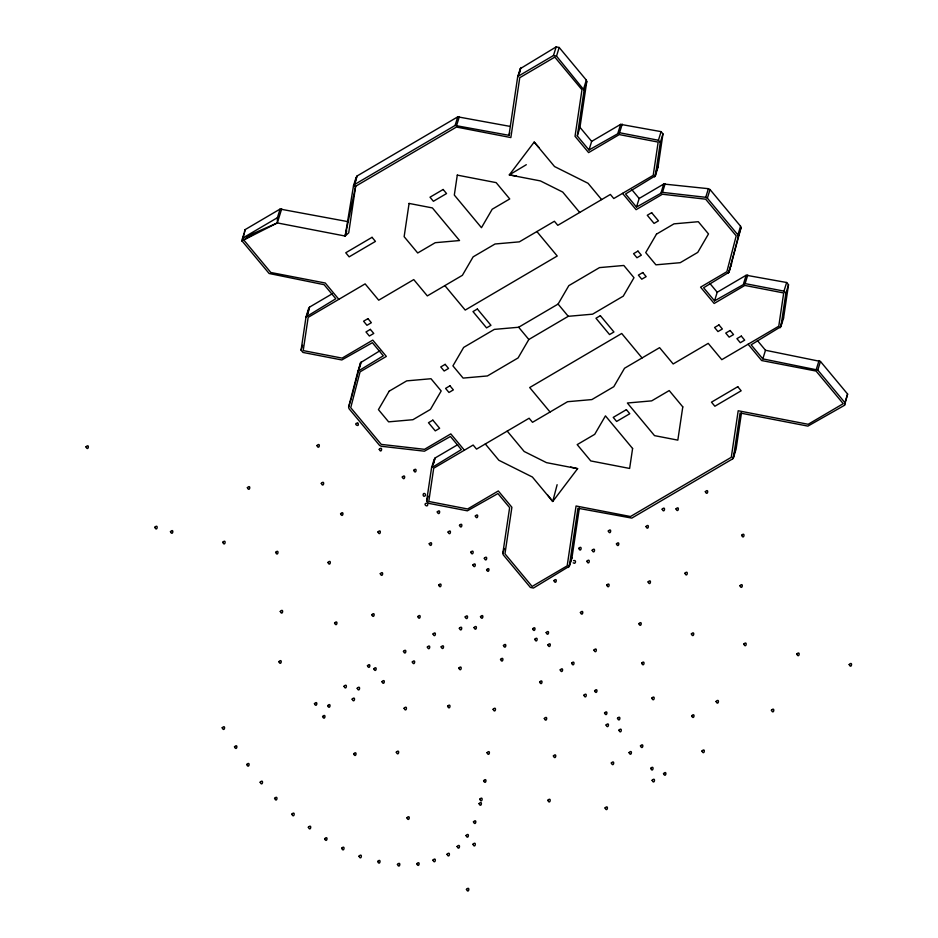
<?xml version="1.0" encoding="UTF-8"?>
<svg xmlns="http://www.w3.org/2000/svg" width="938" height="938" viewBox="0 0 938 938"><rect width="100%" height="100%" fill="white"/><g stroke="black" fill="none" stroke-linecap="round" stroke-linejoin="round"><path stroke-width="1.41" d="M579.344 508.115L571.981 557.653L569.319 566.271L533.441 588.044L530.404 587.458L503.26 554.839L502.815 553.42L509.627 507.622L497.926 493.564L467.37 510.823L428.49 503.307L426.614 501.056L431.562 467.792L461.344 449.607L450.428 436.475L424.445 451.19L381.18 446.254L379.55 445.386L349.018 408.698L348.608 407.104L357.941 371.272L383.302 355.819L372.386 342.698L341.819 359.958L302.951 352.442L301.075 350.191L306.011 316.927L335.804 298.741L324.102 284.683L269.124 273.497L241.981 240.878L277.32 222.927L277.425 217.698L280.087 209.068L348.104 221.673M338.841 299.328L325.263 283.018L270.836 272.501L243.692 239.882L241.981 240.878L245.041 229.669L280.087 209.068M244.654 232.261L245.041 229.669M307.828 314.101L309.505 307.136L332.169 293.817M355.525 181.55L356.991 176.039L457.767 116.84L510.237 126.419M433.591 463.513L435.056 458.002L457.721 444.682M277.425 217.698L242.367 238.287L277.32 222.927L345.149 236.048L353.497 185.841L354.318 184.657L455.106 125.458L508.982 135.318L517.612 77.291L520.273 68.673L556.152 46.9L559.189 47.486L586.332 80.105L586.766 81.524L579.965 127.322L577.292 135.94L588.994 149.998L619.549 132.739L658.429 140.254L660.305 142.517L655.357 175.769L625.576 193.967L636.492 207.087L662.474 192.372L705.739 197.308L707.369 198.176L737.913 234.875L738.312 236.458L728.99 272.29L703.617 287.743L714.545 300.864L745.1 283.604L783.98 291.12L785.845 293.371L780.908 326.635L751.127 344.821L762.817 358.879L817.795 370.064L844.939 402.683L844.552 405.275L807.899 426.11L740.07 413.001L733.422 457.721L732.601 458.905L631.813 518.104L577.937 508.244L569.319 566.271M519.64 72.918L520.273 68.673M577.292 135.94L584.104 90.142L586.766 81.524M655.357 175.769L658.03 167.152L662.967 133.888L661.091 131.637L620.628 124.367L591.655 141.38L588.994 149.998M741.454 413.037L736.096 449.103L733.422 457.721M780.908 326.635L783.57 318.017L788.518 284.753L786.642 282.502L746.167 275.233L717.207 292.246L714.545 300.864M757.388 340.529L765.49 350.261L820.457 361.447L847.612 394.066L844.552 405.275M356.17 177.223L353.497 185.841L355.643 186.252L348.725 232.812L345.149 236.048L355.643 186.252L456.431 127.052L510.858 137.569L519.758 77.702L554.804 57.112L581.959 89.731L575.029 136.291L588.607 152.601L619.279 134.58L658.159 142.095L653.211 175.359L613.769 198.528L610.38 194.447L557.793 225.331L554.405 221.262L519.347 241.852L495.041 243.997L473.127 256.86L462.387 275.315L427.329 295.904L413.752 279.594L378.706 300.195L365.128 283.886L308.168 317.349L303.22 350.601L342.1 358.117L372.773 340.107L386.339 356.417L360.051 371.858L350.73 407.69L381.262 444.389L424.515 449.325L450.815 433.884L464.38 450.193M351.633 397.114L360.602 362.654L379.831 350.812M728.99 272.29L740.985 227.84L740.574 226.246L710.043 189.558L708.401 188.69L663.741 184.024L639.165 198.469L636.492 207.087M557.125 484.7L552.74 501.49L532.385 477.02L498.875 460.277L485.309 443.967M241.981 240.878L244.267 233.492M277.32 222.927L281.693 208.834M306.011 316.927L308.684 308.309M306.843 315.754L309.505 307.136M301.075 350.191L302.599 345.266M354.318 184.657L356.991 176.039M345.149 236.048L346.743 230.912M357.941 371.272L360.602 362.654M358.726 370.264L361.388 361.646M348.608 407.104L351.281 398.486M455.106 125.458L457.767 116.84M456.7 125.211L459.374 116.593M517.612 77.291L521.094 67.489M508.982 135.318L509.744 132.856M518.433 76.107L553.479 55.518L556.152 46.9M584.104 90.142L556.515 56.104L559.189 47.486M431.562 467.792L434.235 459.174M432.383 466.62L435.056 458.002M426.614 501.056L428.138 496.132M583.671 88.723L586.332 80.105M617.954 132.985L620.628 124.367M619.549 132.739L622.222 124.121M502.815 553.42L504.339 548.496M658.429 140.254L661.091 131.637M660.305 142.517L662.967 133.888M654.536 176.942L656.823 169.555M661.079 192.642L663.741 184.024M662.474 192.372L665.148 183.754M568.498 567.455L571.981 557.653M705.739 197.308L708.401 188.69M707.369 198.176L710.043 189.558M737.913 234.875L740.574 226.246M738.312 236.458L740.985 227.84M728.193 273.298L731.652 263.672M743.506 283.851L746.167 275.233M745.1 283.604L747.762 274.986M762.817 358.879L765.49 350.261M783.98 291.12L786.642 282.502M732.601 458.905L735.275 450.287M785.845 293.371L788.518 284.753M780.088 327.808L782.374 320.421M816.353 369.232L819.026 360.614M817.795 370.064L820.457 361.447M844.939 402.683L847.612 394.066M528.833 339.486L518.093 357.929L487.42 375.95L463.102 378.096L452.925 365.867L463.665 347.412L494.338 329.39L518.655 327.245L558.087 304.076L568.827 285.633L599.499 267.611L623.817 265.466L633.994 277.707L623.254 296.15L592.582 314.171L568.264 316.317L528.833 339.486L518.655 327.245M425.582 495.44C422.288 498.934 422.311 490.715 425.594 494.303M657.21 168.324L658.03 167.152M782.749 319.19L783.57 318.017M538.881 147.395L534.179 142.084L509.311 174.902L540.405 180.917L562.741 192.079L579.707 212.469M570.621 467.054L577.62 468.66L552.74 501.49L547.733 495.1M526.312 164.701L509.311 174.902L516.451 176.027M244.947 239.143L253.706 233.996M573.458 560.654C576.694 559.118 575.815 565.192 573.153 562.823M426.696 503.155C422.182 503.659 428.209 508.525 427.763 504.046M553.479 55.518L556.515 56.104M577.62 468.66L546.514 462.645L524.178 451.483L507.212 431.105M357.659 423.003C352.113 423.46 360.251 428.267 357.941 423.167M579.965 127.322L591.655 141.38M631.884 189.711L639.165 198.469M709.925 283.499L717.207 292.246M622.539 193.369L636.105 209.678L662.404 194.236L705.657 199.184L736.201 235.872L726.868 271.703L700.58 287.157L714.158 303.466L744.831 285.445L783.699 292.961L778.763 326.213L721.791 359.676L708.225 343.367L673.167 363.967L659.59 347.658L624.532 368.247L613.792 386.702L591.89 399.576L567.572 401.71L532.514 422.311L529.126 418.231L476.539 449.114L473.151 445.046L433.708 468.214L428.772 501.467L467.64 508.982L498.313 490.961L511.89 507.27L504.972 553.83L532.116 586.449L567.173 565.86L576.061 505.992L630.488 516.521L731.277 457.31L738.194 410.75L808.169 424.281L843.227 403.68L816.083 371.061L761.656 360.544L748.09 344.234M601.621 199.595L588.044 183.285L554.534 166.542L534.179 142.084M536.876 231.557L557.231 256.015L465.213 310.079L444.858 285.609M642.061 357.953L621.706 333.482L529.689 387.546L550.043 412.005M558.087 304.076L568.264 316.317M85.968 446.851C88.195 452.292 90.013 442.642 85.968 446.851M154.77 527.297C157.009 532.725 158.815 523.076 154.77 527.297M170.446 531.635C172.674 537.064 174.48 527.426 170.446 531.635M222.728 542.27C224.956 547.71 226.773 538.06 222.728 542.27M222.189 727.782C224.417 733.211 226.234 723.573 222.189 727.782M247.362 487.666C249.602 493.095 251.407 483.457 247.362 487.666M234.488 746.8C236.716 752.229 238.533 742.579 234.488 746.8M246.706 764.493C248.933 769.934 250.751 760.284 246.706 764.493M260.143 782.21C262.37 787.639 264.188 778.001 260.143 782.21M275.608 552.353C277.847 557.793 279.653 548.144 275.608 552.353M280.263 611.435C282.49 616.864 284.296 607.214 280.263 611.435M278.832 661.665C281.06 667.094 282.877 657.456 278.832 661.665M274.576 798.344C276.816 803.784 278.621 794.134 274.576 798.344M291.812 814.149C294.04 819.578 295.845 809.94 291.812 814.149M316.927 445.573C319.155 451.002 320.972 441.364 316.927 445.573M321.277 483.363C323.504 488.792 325.31 479.142 321.277 483.363M314.441 703.641C316.669 709.069 318.486 699.431 314.441 703.641M308.332 827.234C310.572 832.663 312.377 823.025 308.332 827.234M327.925 562.448C330.153 567.877 331.958 558.239 327.925 562.448M322.578 716.503C324.818 721.932 326.623 712.294 322.578 716.503M327.632 705.634C329.859 711.063 331.677 701.413 327.632 705.634M334.561 622.996C336.789 628.437 338.595 618.787 334.561 622.996M340.564 513.754C342.792 519.183 344.609 509.545 340.564 513.754M324.618 838.736C326.846 844.165 328.663 834.527 324.618 838.736M344 686.276C346.228 691.705 348.033 682.067 344 686.276M341.643 848.222C343.871 853.65 345.688 844.012 341.643 848.222M352.137 699.138C354.365 704.567 356.182 694.929 352.137 699.138M357.19 688.269C359.418 693.698 361.236 684.06 357.19 688.269M353.638 753.824C355.877 759.252 357.683 749.614 353.638 753.824M367.438 665.722C369.666 671.151 371.483 661.501 367.438 665.722M379.222 449.314C381.449 454.742 383.255 445.104 379.222 449.314M371.765 614.73C374.004 620.159 375.81 610.521 371.765 614.73M358.973 856.183C361.2 861.612 363.006 851.974 358.973 856.183M377.932 531.963C380.16 537.392 381.977 527.754 377.932 531.963M373.781 668.782C376.009 674.211 377.815 664.573 373.781 668.782M380.265 573.693C382.493 579.121 384.299 569.483 380.265 573.693M381.918 681.645C384.146 687.073 385.964 677.435 381.918 681.645M377.639 861.459C379.878 866.9 381.684 857.25 377.639 861.459M402.285 477.032C404.513 482.46 406.318 472.822 402.285 477.032M396.282 752.194C398.521 757.623 400.327 747.973 396.282 752.194M403.446 651.347C405.673 656.776 407.491 647.138 403.446 651.347M413.693 470.325C415.921 475.754 417.738 466.116 413.693 470.325M404.067 708.249C406.295 713.677 408.1 704.039 404.067 708.249M397.419 864.402C399.647 869.831 401.464 860.193 397.419 864.402M412.286 661.97C414.514 667.399 416.32 657.761 412.286 661.97M417.762 616.571C419.99 622 421.807 612.362 417.762 616.571M406.858 817.772C409.085 823.201 410.903 813.563 406.858 817.772M429.205 543.759C431.433 549.187 433.239 539.549 429.205 543.759M427.329 647.056C429.569 652.485 431.374 642.847 427.329 647.056M416.753 863.746C418.993 869.174 420.728 859.56 416.753 863.746M437.249 511.925C439.488 517.354 441.294 507.716 437.249 511.925M433.004 633.994C435.232 639.423 437.049 629.773 433.004 633.994M438.667 585.078C440.895 590.506 442.701 580.856 438.667 585.078M441.141 646.857C443.369 652.285 445.187 642.636 441.141 646.857M448.047 532.034C450.287 537.462 452.093 527.824 448.047 532.034M432.934 860.111C435.162 865.54 436.979 855.89 432.934 860.111M447.59 706.197C449.818 711.625 451.635 701.987 447.59 706.197M459.468 525.327C461.695 530.756 463.501 521.118 459.468 525.327M459.327 628.261C461.566 633.689 463.372 624.051 459.327 628.261M447.016 854.272C449.255 859.7 451.061 850.063 447.016 854.272M458.811 668.079C461.039 673.507 462.844 663.87 458.811 668.079M465.166 616.923C467.405 622.363 469.211 612.713 465.166 616.923M470.759 552.189C472.998 557.618 474.804 547.98 470.759 552.189M457.087 846.486C459.327 851.915 461.133 842.277 457.087 846.486M475.308 516.017C477.548 521.446 479.353 511.808 475.308 516.017M472.893 564.957C475.132 570.398 476.938 560.748 472.893 564.957M474.007 627.545C476.234 632.974 478.052 623.336 474.007 627.545M465.998 835.512C468.226 840.94 470.044 831.291 465.998 835.512M480.479 616.606C482.718 622.035 484.524 612.397 480.479 616.606M484.301 558.262C486.541 563.691 488.346 554.041 484.301 558.262M466.432 889.365C468.672 894.793 470.477 885.155 466.432 889.365M486.576 569.683C488.815 575.111 490.621 565.473 486.576 569.683M473.432 821.84C475.66 827.269 477.465 817.631 473.432 821.84M472.928 844.282C475.156 849.722 476.973 840.073 472.928 844.282M479.013 803.608C481.253 809.037 483.058 799.399 479.013 803.608M479.74 799.188C481.968 804.616 483.774 794.967 479.74 799.188M483.586 780.686C485.814 786.114 487.619 776.476 483.586 780.686M487.01 752.675C489.237 758.115 491.055 748.465 487.01 752.675M493.095 709.28C495.334 714.721 497.14 705.071 493.095 709.28M500.517 659.402C502.745 664.831 504.562 655.193 500.517 659.402M503.425 645.496C505.652 650.937 507.47 641.287 503.425 645.496M532.62 628.8C534.848 634.229 536.653 624.591 532.62 628.8M534.754 639.294C536.982 644.723 538.787 635.073 534.754 639.294M539.608 681.961C541.836 687.39 543.653 677.752 539.608 681.961M546.162 632.587C548.39 638.016 550.207 628.378 546.162 632.587M547.874 644.852C549.996 650.292 552.072 640.631 547.874 644.852M544.31 718.473C546.537 723.902 548.355 714.252 544.31 718.473M553.889 580.622C556.117 586.051 557.922 576.413 553.889 580.622M547.804 800.302C550.031 805.73 551.837 796.092 547.804 800.302M553.373 755.922C555.601 761.363 557.407 751.713 553.373 755.922M560.197 669.873C562.425 675.301 564.242 665.652 560.197 669.873M571.605 663.166C573.845 668.595 575.651 658.957 571.605 663.166M578.723 548.378C580.95 553.819 582.768 544.169 578.723 548.378M580.399 612.479C582.627 617.908 584.433 608.258 580.399 612.479M586.86 561.252C589.099 566.681 590.905 557.031 586.86 561.252M583.87 695.234C586.098 700.663 587.915 691.013 583.87 695.234M592.148 550.243C594.375 555.671 596.181 546.033 592.148 550.243M593.942 650.046C596.181 655.474 597.987 645.836 593.942 650.046M594.586 690.767C596.814 696.207 598.632 686.557 594.586 690.767M608.281 531.025C610.509 536.454 612.315 526.804 608.281 531.025M606.722 585.101C608.95 590.53 610.755 580.892 606.722 585.101M604.529 712.939C606.769 718.367 608.574 708.729 604.529 712.939M606.054 724.98C608.187 730.409 610.251 720.759 606.054 724.98M616.418 543.888C618.646 549.316 620.464 539.678 616.418 543.888M605.033 807.935C607.273 813.375 609.079 803.725 605.033 807.935M611.306 762.993C613.534 768.433 615.351 758.783 611.306 762.993M617.474 718.274C619.701 723.702 621.507 714.064 617.474 718.274M618.892 730.198C621.132 735.627 622.938 725.989 618.892 730.198M629.035 752.581C631.262 758.01 633.08 748.372 629.035 752.581M638.825 623.676C641.053 629.117 642.858 619.467 638.825 623.676M645.977 526.523C648.205 531.952 650.011 522.314 645.977 526.523M641.627 663.131C643.867 668.56 645.672 658.922 641.627 663.131M648.064 581.912C650.292 587.34 652.109 577.702 648.064 581.912M640.443 745.874C642.671 751.315 644.488 741.665 640.443 745.874M651.793 698.106C654.032 703.535 655.838 693.897 651.793 698.106M662.146 509.182C664.374 514.61 666.179 504.972 662.146 509.182M650.655 768.351C652.883 773.78 654.701 764.142 650.655 768.351M652.098 780.299C654.325 785.727 656.143 776.089 652.098 780.299M675.981 508.888C678.221 514.317 680.027 504.679 675.981 508.888M663.506 773.592C665.734 779.021 667.551 769.383 663.506 773.592M684.881 573.27C687.108 578.711 688.926 569.061 684.881 573.27M691.353 633.924C693.581 639.353 695.398 629.715 691.353 633.924M691.634 715.811C693.862 721.24 695.679 711.59 691.634 715.811M705.317 491.664C707.545 497.093 709.351 487.455 705.317 491.664M701.929 751.021C704.157 756.45 705.962 746.812 701.929 751.021M716.046 701.472C718.274 706.9 720.091 697.251 716.046 701.472M741.606 535.281C743.834 540.71 745.651 531.06 741.606 535.281M739.906 585.699C742.134 591.128 743.951 581.49 739.906 585.699M743.787 644.066C746.027 649.495 747.832 639.857 743.787 644.066M771.399 710.207C773.639 715.635 775.445 705.997 771.399 710.207M796.772 654.044C799.012 659.473 800.818 649.823 796.772 654.044M849.171 664.526C851.399 669.955 853.205 660.317 849.171 664.526M409.085 203.429L404.137 236.681L417.715 252.99L435.244 242.696L459.55 240.55L432.406 207.931L409.085 203.429M457.287 175.113L454.32 195.069L481.464 227.688L492.204 209.233L509.733 198.938L496.155 182.629L457.287 175.113M632.599 448.493L629.633 468.449L590.764 460.933L577.187 444.624L594.715 434.329L605.456 415.874L632.599 448.493M682.782 406.881L677.834 440.133L654.513 435.631L627.37 403.012L651.687 400.866L669.216 390.571L682.782 406.881M389.176 391.169L378.436 409.625L388.613 421.854L412.919 419.708L430.448 409.414L441.188 390.97L431.011 378.729L406.705 380.875L389.176 391.169M656.471 234.148L645.731 252.603L655.908 264.833L680.226 262.687L697.755 252.392L708.495 233.937L698.306 221.708L674 223.854L656.471 234.148M443.146 189.488L430.003 197.203L433.391 201.283L446.547 193.556L443.146 189.488M372.046 237.326L345.759 252.768L349.147 256.848L375.446 241.406L372.046 237.326M367.966 318.639L363.581 321.218L366.969 325.298L371.354 322.719L367.966 318.639M370.369 329.379L365.984 331.946L369.373 336.027L373.758 333.447L370.369 329.379M477.372 309.001L472.987 311.58L486.564 327.89L490.949 325.31L477.372 309.001M651.664 212.692L647.279 215.259L654.067 223.42L658.453 220.84L651.664 212.692M445.151 364.354L440.766 366.934L444.155 371.014L448.54 368.435L445.151 364.354M637.957 251.091L633.572 253.67L636.961 257.751L641.346 255.171L637.957 251.091M449.959 385.811L445.573 388.391L448.974 392.471L453.347 389.891L449.959 385.811M642.765 272.548L638.379 275.127L641.768 279.207L646.153 276.628L642.765 272.548M600.355 315.672L595.982 318.252L609.548 334.561L613.933 331.982L600.355 315.672M432.852 420.142L428.478 422.721L435.267 430.87L439.641 428.303L432.852 420.142M718.965 324.923L714.58 327.491L717.969 331.571L722.354 328.992L718.965 324.923M730.127 330.504L725.742 333.072L729.143 337.152L733.528 334.573L730.127 330.504M741.301 336.085L736.916 338.653L740.305 342.733L744.69 340.154L741.301 336.085M626.385 409.66L613.229 417.387L616.629 421.455L629.773 413.74L626.385 409.66M737.772 386.714L711.473 402.168L714.873 406.236L741.161 390.794L737.772 386.714"/></g></svg>
